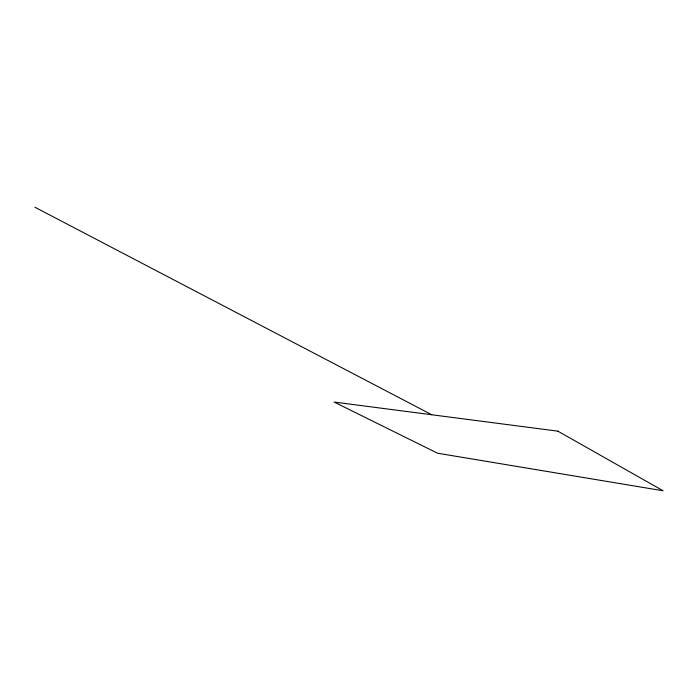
<?xml version="1.0" encoding="UTF-8"?>
<svg xmlns="http://www.w3.org/2000/svg" width="698" height="698" viewBox="0 0 698 698"><rect width="100%" height="100%" fill="white"/><g stroke="black" fill="none" stroke-linecap="round" stroke-linejoin="round"><path stroke-width="1.05" d="M34.9 207.227L431.774 414.76M557.885 431.163L334.124 402.057L437.567 453.229L663.1 490.773L557.885 431.163"/></g></svg>
